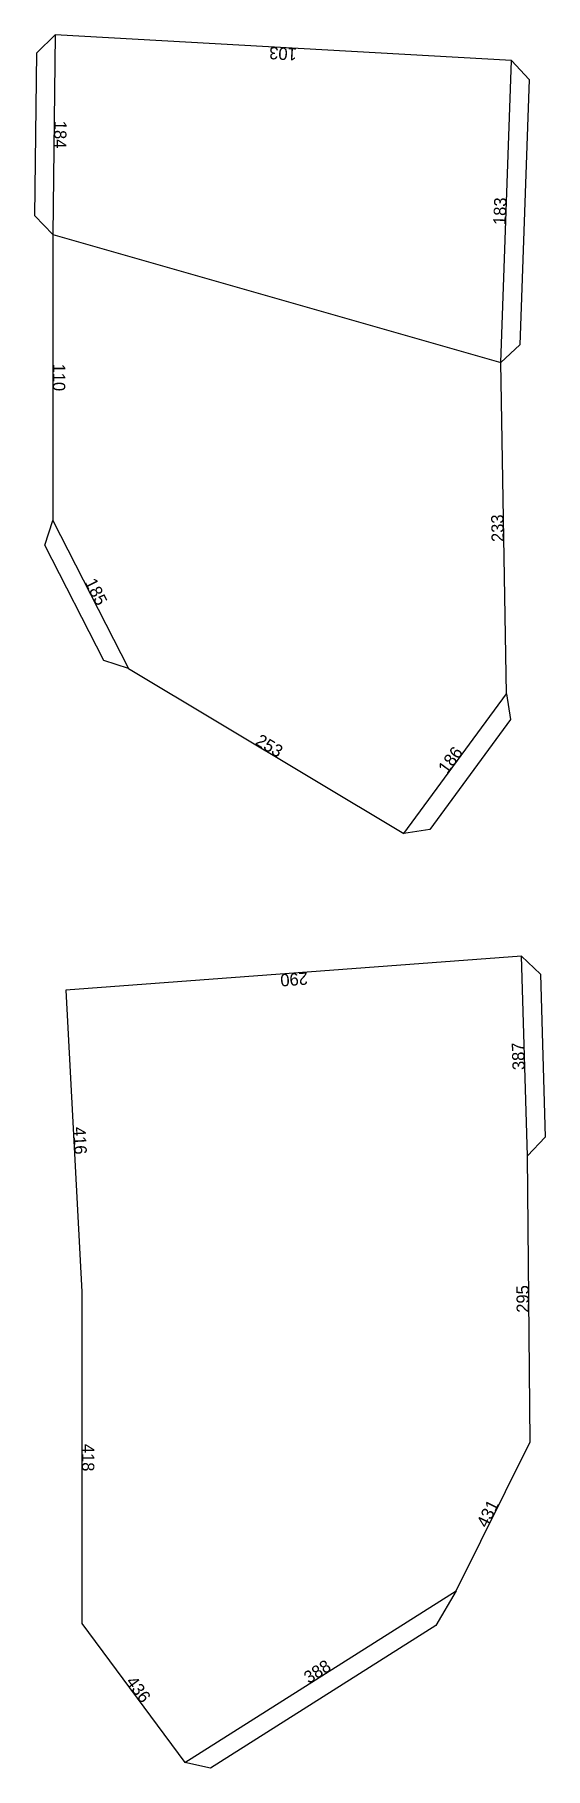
# Model space of a CAD drawing. Extents: x 2716 to 2854, y 85 to 557.
import ezdxf
from ezdxf.enums import TextEntityAlignment as Align

# ---------------------------------------------------------------- set-up
doc = ezdxf.new("R2010")
doc.units = 0

msp = doc.modelspace()

# ---------------------------------------------------------------- linework, layer by layer
at = {"layer": 'CutLine', "color": 8, "linetype": 'CONTINUOUS'}
for p, q in [((2716.038921, 551.835356), (2721.099233, 556.774308)), ((2845.123156, 549.764649), (2721.099233, 556.774308)), ((2715.500241, 507.451866), (2716.038921, 551.835356)), ((2845.123156, 549.764649), (2849.943075, 544.590832)), ((2849.943075, 544.590832), (2847.385177, 472.358324)), ((2720.439193, 502.391554), (2715.500241, 507.451866)), ((2720.439193, 502.391554), (2720.439193, 424.540514)), ((2847.385177, 472.358324), (2842.21136, 467.538405)), ((2843.817659, 377.319972), (2842.21136, 467.538405)), ((2718.25471, 417.815335), (2720.439193, 424.540514)), ((2734.273738, 386.383126), (2718.25471, 417.815335)), ((2740.998917, 384.198643), (2734.273738, 386.383126)), ((2740.998917, 384.198643), (2815.899079, 339.320685)), ((2843.817659, 377.319972), (2844.886598, 370.330168)), ((2844.886598, 370.330168), (2822.888884, 340.389624)), ((2822.888884, 340.389624), (2815.899079, 339.320685)), ((2847.846604, 305.859752), (2723.967118, 296.643363)), ((2847.846604, 305.859752), (2852.994036, 301.011665)), ((2852.994036, 301.011665), (2854.322734, 256.644798)), ((2723.967118, 296.643363), (2728.342223, 214.481983)), ((2854.322734, 256.644798), (2849.474647, 251.497366)), ((2850.234889, 173.650038), (2849.474647, 251.497366)), ((2728.342223, 214.481983), (2728.342223, 124.249252)), ((2830.07379, 133.107481), (2850.234889, 173.650038)), ((2830.07379, 133.107481), (2824.549626, 123.679316)), ((2728.342223, 124.249252), (2756.352799, 86.317728)), ((2824.549626, 123.679316), (2763.253647, 84.775555)), ((2763.253647, 84.775555), (2756.352799, 86.317728))]:
    msp.add_line(p, q, dxfattribs=at)
at = {"layer": 'MountainLine', "color": 5, "linetype": 'CONTINUOUS'}
msp.add_line((2720.439193, 502.391554), (2842.21136, 467.538405), dxfattribs=at)
at = {"layer": 'ValleyLine', "color": 1, "linetype": 'CONTINUOUS'}
for p, q in [((2721.099233, 556.774308), (2720.439193, 502.391554)), ((2842.21136, 467.538405), (2845.123156, 549.764649)), ((2720.439193, 424.540514), (2740.998917, 384.198643)), ((2815.899079, 339.320685), (2843.817659, 377.319972)), ((2849.474647, 251.497366), (2847.846604, 305.859752)), ((2756.352799, 86.317728), (2830.07379, 133.107481))]:
    msp.add_line(p, q, dxfattribs=at)

# ---------------------------------------------------------------- texts
at = {"layer": 'Edge ID'}
for s, rotation, p in [('103', 176.765164, (2783.111194, 553.269479)), ('184', 269.304639, (2720.769213, 529.582931)), ('183', 87.971889, (2843.667258, 508.651527)), ('110', -90, (2720.439193, 463.466034)), ('233', 91.020018, (2843.014509, 422.429189)), ('185', -62.994911, (2730.719055, 404.369579)), ('253', -30.928792, (2778.448998, 361.759664)), ('186', 53.694782, (2829.858369, 358.320329)), ('290', 184.254854, (2785.906861, 301.251557)), ('387', 91.715379, (2848.660626, 278.678559)), ('416', -86.951871, (2726.154671, 255.562673)), ('295', 90.559522, (2849.854768, 212.573702)), ('418', -90, (2728.342223, 169.365618)), ('431', 63.559651, (2840.154339, 153.378759)), ('388', 32.402765, (2793.213294, 109.712604)), ('436', -53.555945, (2742.347511, 105.28349))]:
    msp.add_text(s, height=3.36, rotation=rotation, dxfattribs=at).set_placement(p, align=Align.CENTER)

doc.saveas('drawing.dxf')
